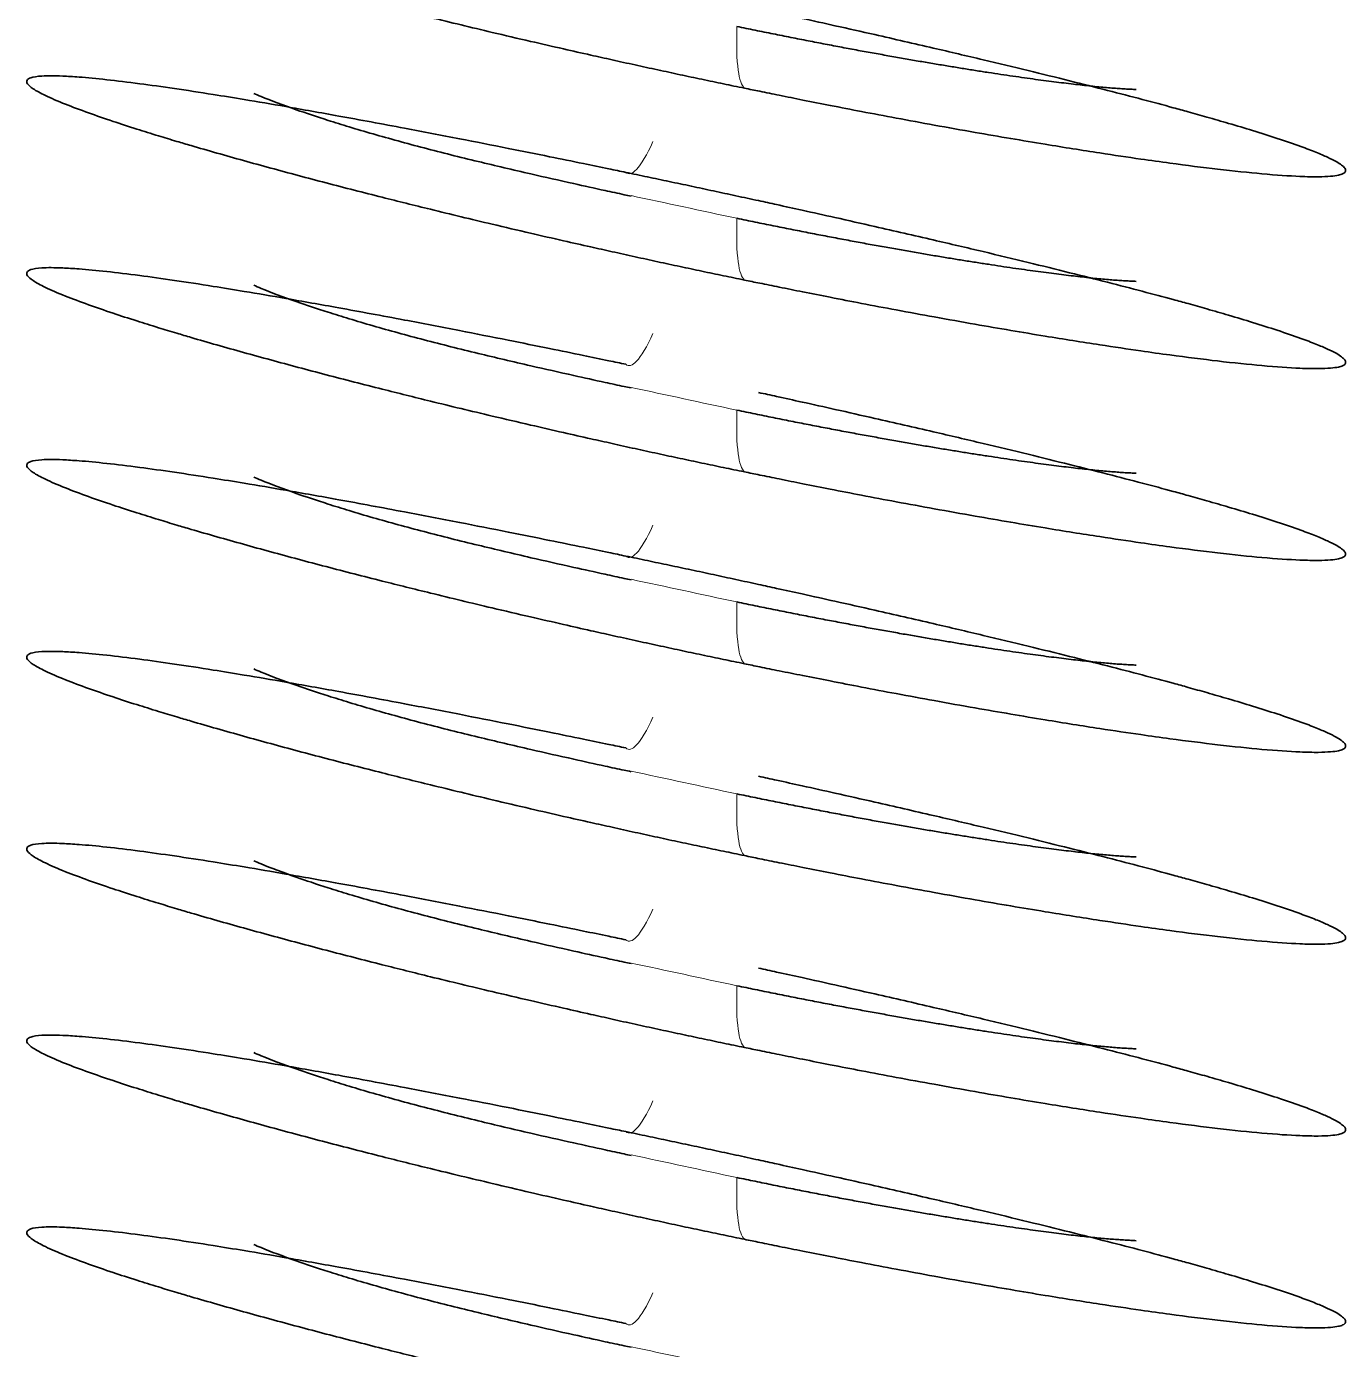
# Model space of a CAD drawing. Header units: inches. Extents: x -1096 to 3103, y -191 to 3207.
# Drawn here: x 1757.291 to 1758.865, y 3180.87 to 3182.449 of the extents above; entities that cross this region are included whole.
import ezdxf

# ---------------------------------------------------------------- set-up
doc = ezdxf.new("R2010")
doc.units = ezdxf.units.IN

msp = doc.modelspace()

# ---------------------------------------------------------------- linework, layer by layer
at = {"lineweight": 35}
for points, knots in [([(1758.0065, 3182.5039), (1757.9998, 3182.5054), (1757.9828, 3182.5089), (1757.9524, 3182.5152), (1757.9122, 3182.5234), (1757.8627, 3182.5334), (1757.8045, 3182.5448), (1757.7363, 3182.5579), (1757.6666, 3182.5708), (1757.6034, 3182.5821), (1757.5539, 3182.5905), (1757.4926, 3182.6005), (1757.4203, 3182.6111), (1757.3649, 3182.6171), (1757.3294, 3182.6193), (1757.3088, 3182.6193), (1757.2959, 3182.6173), (1757.291, 3182.614), (1757.2916, 3182.6097), (1757.2983, 3182.6038), (1757.313, 3182.5957), (1757.3353, 3182.586), (1757.3632, 3182.5755), (1757.3924, 3182.5655), (1757.4208, 3182.5562), (1757.4467, 3182.5482), (1757.4686, 3182.5415), (1757.4917, 3182.5347), (1757.518, 3182.5271), (1757.5497, 3182.5182), (1757.5821, 3182.5092), (1757.6151, 3182.5003), (1757.6484, 3182.4915), (1757.6819, 3182.4828), (1757.7231, 3182.4723), (1757.7774, 3182.4588), (1757.837, 3182.4444), (1757.8904, 3182.4319), (1757.9298, 3182.4229), (1757.9622, 3182.4155), (1757.9815, 3182.4112), (1757.99, 3182.4093)], [0, 0, 0, 0, 0.008784, 0.022012, 0.039639, 0.061609, 0.087958, 0.118751, 0.157481, 0.190776, 0.218565, 0.240781, 0.300853, 0.366289, 0.389903, 0.429716, 0.465034, 0.493523, 0.521548, 0.55222, 0.585556, 0.621544, 0.652763, 0.680085, 0.70348, 0.722896, 0.738289, 0.749628, 0.76907, 0.788051, 0.806559, 0.824584, 0.842116, 0.859149, 0.875676, 0.903109, 0.936897, 0.957449, 0.974805, 0.988984, 1, 1, 1, 1]), ([(1758.148, 3182.3755), (1758.1541, 3182.3743), (1758.1679, 3182.3714), (1758.1912, 3182.3667), (1758.2194, 3182.361), (1758.2522, 3182.3546), (1758.2895, 3182.3473), (1758.331, 3182.3395), (1758.3764, 3182.3311), (1758.4366, 3182.3204), (1758.5035, 3182.309), (1758.5688, 3182.2986), (1758.6178, 3182.2913), (1758.6657, 3182.2847), (1758.716, 3182.2783), (1758.7689, 3182.2728), (1758.8077, 3182.2701), (1758.8329, 3182.2696), (1758.8477, 3182.2702), (1758.8569, 3182.2715), (1758.862, 3182.2731), (1758.8645, 3182.2747), (1758.8653, 3182.2761), (1758.8656, 3182.2778), (1758.8648, 3182.2802), (1758.8612, 3182.2837), (1758.8545, 3182.288), (1758.8444, 3182.2931), (1758.8304, 3182.2991), (1758.811, 3182.3065), (1758.7859, 3182.3151), (1758.7564, 3182.3244), (1758.7279, 3182.333), (1758.7018, 3182.3405), (1758.6795, 3182.3468), (1758.6542, 3182.3538), (1758.6227, 3182.3622), (1758.5814, 3182.3729), (1758.5359, 3182.3844), (1758.4864, 3182.3966), (1758.4321, 3182.4096), (1758.3712, 3182.424), (1758.3118, 3182.4376), (1758.2592, 3182.4494), (1758.22, 3182.4581), (1758.1895, 3182.4648), (1758.1721, 3182.4686), (1758.1649, 3182.4702)], [0, 0, 0, 0, 0.007927, 0.018047, 0.030341, 0.044774, 0.061331, 0.080032, 0.100901, 0.123961, 0.165411, 0.200215, 0.228296, 0.249582, 0.288168, 0.330442, 0.376231, 0.405367, 0.430757, 0.452472, 0.470562, 0.485045, 0.495918, 0.503183, 0.521674, 0.541199, 0.561766, 0.583382, 0.606044, 0.629763, 0.659938, 0.686474, 0.70932, 0.72842, 0.743728, 0.755212, 0.778105, 0.801942, 0.826697, 0.85234, 0.878837, 0.907003, 0.938891, 0.960077, 0.977306, 0.990609, 1, 1, 1, 1]), ([(1758.6157, 3182.3739), (1758.6147, 3182.374), (1758.6115, 3182.3741), (1758.6059, 3182.3744), (1758.5986, 3182.3748), (1758.5908, 3182.3753), (1758.5824, 3182.376), (1758.5735, 3182.3768), (1758.564, 3182.3778), (1758.5539, 3182.3788), (1758.5434, 3182.38), (1758.5322, 3182.3813), (1758.5205, 3182.3828), (1758.5083, 3182.3843), (1758.4955, 3182.386), (1758.4823, 3182.3879), (1758.4684, 3182.3899), (1758.4541, 3182.392), (1758.4393, 3182.3942), (1758.4239, 3182.3966), (1758.4081, 3182.3991), (1758.3918, 3182.4018), (1758.3749, 3182.4046), (1758.3576, 3182.4075), (1758.3399, 3182.4106), (1758.3217, 3182.4138), (1758.303, 3182.4172), (1758.2839, 3182.4206), (1758.2644, 3182.4243), (1758.2445, 3182.4281), (1758.2241, 3182.432), (1758.2034, 3182.4361), (1758.1823, 3182.4403), (1758.1608, 3182.4446), (1758.1464, 3182.4476), (1758.1391, 3182.4491)], [0, 0, 0, 0, 0.014362, 0.042311, 0.070465, 0.098822, 0.12738, 0.156139, 0.185094, 0.214243, 0.243581, 0.273106, 0.302811, 0.332694, 0.362749, 0.392974, 0.423364, 0.453916, 0.484627, 0.515494, 0.546517, 0.577695, 0.60903, 0.640522, 0.672177, 0.704, 0.735996, 0.768172, 0.800541, 0.833114, 0.865914, 0.898984, 0.932371, 0.966064, 1, 1, 1, 1]), ([(1757.99, 3182.4093), (1757.9946, 3182.4083), (1758.0037, 3182.4063), (1758.0175, 3182.4033), (1758.0311, 3182.4003), (1758.0446, 3182.3974), (1758.0579, 3182.3945), (1758.0712, 3182.3916), (1758.0843, 3182.3888), (1758.0973, 3182.3861), (1758.1102, 3182.3834), (1758.1229, 3182.3807), (1758.1355, 3182.3781), (1758.1438, 3182.3764), (1758.148, 3182.3755)], [0, 0, 0, 0, 0.087917, 0.174953, 0.261133, 0.346481, 0.431021, 0.514775, 0.597754, 0.67993, 0.761271, 0.841747, 0.921332, 1, 1, 1, 1]), ([(1758.0065, 3182.275), (1757.9998, 3182.2764), (1757.9828, 3182.2799), (1757.9524, 3182.2862), (1757.9122, 3182.2945), (1757.8627, 3182.3044), (1757.8045, 3182.3159), (1757.7363, 3182.329), (1757.6666, 3182.3419), (1757.6034, 3182.3531), (1757.5539, 3182.3616), (1757.4926, 3182.3715), (1757.4203, 3182.3822), (1757.3649, 3182.3882), (1757.3294, 3182.3904), (1757.3088, 3182.3904), (1757.2959, 3182.3884), (1757.291, 3182.3851), (1757.2916, 3182.3808), (1757.2983, 3182.3748), (1757.313, 3182.3668), (1757.3353, 3182.3571), (1757.3632, 3182.3466), (1757.3924, 3182.3365), (1757.4208, 3182.3273), (1757.4467, 3182.3192), (1757.4686, 3182.3126), (1757.4917, 3182.3058), (1757.518, 3182.2982), (1757.5497, 3182.2892), (1757.5821, 3182.2803), (1757.6151, 3182.2714), (1757.6484, 3182.2626), (1757.6819, 3182.2539), (1757.7231, 3182.2434), (1757.7774, 3182.2299), (1757.837, 3182.2155), (1757.8904, 3182.203), (1757.9298, 3182.1939), (1757.9622, 3182.1866), (1757.9815, 3182.1823), (1757.99, 3182.1804)], [0, 0, 0, 0, 0.008784, 0.022012, 0.039639, 0.061609, 0.087958, 0.118751, 0.157481, 0.190776, 0.218565, 0.240781, 0.300853, 0.366289, 0.389903, 0.429716, 0.465034, 0.493523, 0.521548, 0.55222, 0.585556, 0.621544, 0.652763, 0.680085, 0.70348, 0.722896, 0.738289, 0.749628, 0.76907, 0.788051, 0.806559, 0.824584, 0.842116, 0.859149, 0.875676, 0.903109, 0.936897, 0.957449, 0.974805, 0.988984, 1, 1, 1, 1]), ([(1758.0127, 3182.2467), (1758.01, 3182.2473), (1757.9997, 3182.2495), (1757.9768, 3182.2544), (1757.9393, 3182.2627), (1757.8881, 3182.2743), (1757.8393, 3182.2858), (1757.7972, 3182.296), (1757.7653, 3182.3042), (1757.7342, 3182.3126), (1757.7043, 3182.321), (1757.6763, 3182.3292), (1757.6449, 3182.339), (1757.6069, 3182.3517), (1757.579, 3182.3622), (1757.5651, 3182.3681), (1757.5624, 3182.3693)], [0, 0, 0, 0, 0.013057, 0.050701, 0.112969, 0.200011, 0.312143, 0.372954, 0.435337, 0.499247, 0.564626, 0.631402, 0.695873, 0.8052, 0.958564, 1, 1, 1, 1]), ([(1758.1649, 3182.2413), (1758.1604, 3182.2422), (1758.1514, 3182.2442), (1758.1379, 3182.2471), (1758.1245, 3182.25), (1758.1112, 3182.2529), (1758.0979, 3182.2557), (1758.0846, 3182.2586), (1758.0714, 3182.2614), (1758.0583, 3182.2641), (1758.0453, 3182.2669), (1758.0323, 3182.2696), (1758.0194, 3182.2723), (1758.0108, 3182.2741), (1758.0065, 3182.275)], [0, 0, 0, 0, 0.085545, 0.170635, 0.255295, 0.339549, 0.423419, 0.50693, 0.590098, 0.672905, 0.755323, 0.837327, 0.918894, 1, 1, 1, 1]), ([(1758.148, 3182.1466), (1758.1541, 3182.1453), (1758.1679, 3182.1425), (1758.1912, 3182.1378), (1758.2194, 3182.1321), (1758.2522, 3182.1256), (1758.2895, 3182.1184), (1758.331, 3182.1105), (1758.3764, 3182.1022), (1758.4366, 3182.0914), (1758.5035, 3182.0801), (1758.5688, 3182.0697), (1758.6178, 3182.0624), (1758.6657, 3182.0557), (1758.716, 3182.0494), (1758.7689, 3182.0439), (1758.8077, 3182.0412), (1758.8329, 3182.0407), (1758.8477, 3182.0413), (1758.8569, 3182.0426), (1758.862, 3182.0442), (1758.8645, 3182.0458), (1758.8653, 3182.0472), (1758.8656, 3182.0489), (1758.8648, 3182.0513), (1758.8612, 3182.0548), (1758.8545, 3182.0591), (1758.8444, 3182.0642), (1758.8304, 3182.0701), (1758.811, 3182.0775), (1758.7859, 3182.0861), (1758.7564, 3182.0955), (1758.7279, 3182.1041), (1758.7018, 3182.1116), (1758.6795, 3182.1179), (1758.6542, 3182.1248), (1758.6227, 3182.1332), (1758.5814, 3182.144), (1758.5359, 3182.1554), (1758.4864, 3182.1677), (1758.4321, 3182.1807), (1758.3712, 3182.195), (1758.3118, 3182.2086), (1758.2592, 3182.2205), (1758.22, 3182.2292), (1758.1895, 3182.2359), (1758.1721, 3182.2397), (1758.1649, 3182.2413)], [0, 0, 0, 0, 0.007927, 0.018047, 0.030341, 0.044774, 0.061331, 0.080032, 0.100901, 0.123961, 0.165411, 0.200215, 0.228296, 0.249582, 0.288168, 0.330442, 0.376231, 0.405367, 0.430757, 0.452472, 0.470562, 0.485045, 0.495918, 0.503183, 0.521674, 0.541199, 0.561766, 0.583382, 0.606044, 0.629763, 0.659938, 0.686474, 0.70932, 0.72842, 0.743728, 0.755212, 0.778105, 0.801942, 0.826697, 0.85234, 0.878837, 0.907003, 0.938891, 0.960077, 0.977306, 0.990609, 1, 1, 1, 1]), ([(1758.6157, 3182.145), (1758.6147, 3182.145), (1758.6115, 3182.1452), (1758.6059, 3182.1454), (1758.5986, 3182.1459), (1758.5908, 3182.1464), (1758.5824, 3182.1471), (1758.5735, 3182.1479), (1758.564, 3182.1488), (1758.5539, 3182.1499), (1758.5434, 3182.1511), (1758.5322, 3182.1524), (1758.5205, 3182.1538), (1758.5083, 3182.1554), (1758.4955, 3182.1571), (1758.4823, 3182.159), (1758.4684, 3182.1609), (1758.4541, 3182.163), (1758.4393, 3182.1653), (1758.4239, 3182.1677), (1758.4081, 3182.1702), (1758.3918, 3182.1728), (1758.3749, 3182.1756), (1758.3576, 3182.1786), (1758.3399, 3182.1816), (1758.3217, 3182.1849), (1758.303, 3182.1882), (1758.2839, 3182.1917), (1758.2644, 3182.1954), (1758.2445, 3182.1991), (1758.2241, 3182.2031), (1758.2034, 3182.2071), (1758.1823, 3182.2114), (1758.1608, 3182.2157), (1758.1464, 3182.2187), (1758.1391, 3182.2202)], [0, 0, 0, 0, 0.014362, 0.042311, 0.070465, 0.098822, 0.12738, 0.156139, 0.185094, 0.214243, 0.243581, 0.273106, 0.302811, 0.332694, 0.362749, 0.392974, 0.423364, 0.453916, 0.484627, 0.515494, 0.546517, 0.577695, 0.60903, 0.640522, 0.672177, 0.704, 0.735996, 0.768172, 0.800541, 0.833114, 0.865914, 0.898984, 0.932371, 0.966064, 1, 1, 1, 1]), ([(1757.99, 3182.1804), (1757.9946, 3182.1794), (1758.0037, 3182.1773), (1758.0175, 3182.1743), (1758.0311, 3182.1714), (1758.0446, 3182.1684), (1758.0579, 3182.1655), (1758.0712, 3182.1627), (1758.0843, 3182.1599), (1758.0973, 3182.1571), (1758.1102, 3182.1544), (1758.1229, 3182.1518), (1758.1355, 3182.1492), (1758.1438, 3182.1474), (1758.148, 3182.1466)], [0, 0, 0, 0, 0.087917, 0.174953, 0.261133, 0.346481, 0.43102, 0.514775, 0.597754, 0.67993, 0.761271, 0.841747, 0.921332, 1, 1, 1, 1]), ([(1758.0065, 3182.0461), (1757.9998, 3182.0475), (1757.9828, 3182.051), (1757.9524, 3182.0573), (1757.9122, 3182.0655), (1757.8627, 3182.0755), (1757.8045, 3182.087), (1757.7363, 3182.1001), (1757.6666, 3182.113), (1757.6034, 3182.1242), (1757.5539, 3182.1326), (1757.4926, 3182.1426), (1757.4203, 3182.1532), (1757.3649, 3182.1593), (1757.3294, 3182.1614), (1757.3088, 3182.1615), (1757.2959, 3182.1595), (1757.291, 3182.1562), (1757.2916, 3182.1518), (1757.2983, 3182.1459), (1757.313, 3182.1378), (1757.3353, 3182.1281), (1757.3632, 3182.1177), (1757.3924, 3182.1076), (1757.4208, 3182.0984), (1757.4467, 3182.0903), (1757.4686, 3182.0837), (1757.4917, 3182.0768), (1757.518, 3182.0692), (1757.5497, 3182.0603), (1757.5821, 3182.0514), (1757.6151, 3182.0425), (1757.6484, 3182.0336), (1757.6819, 3182.025), (1757.7231, 3182.0145), (1757.7774, 3182.0009), (1757.837, 3181.9866), (1757.8904, 3181.9741), (1757.9298, 3181.965), (1757.9622, 3181.9577), (1757.9815, 3181.9534), (1757.99, 3181.9515)], [0, 0, 0, 0, 0.008784, 0.022012, 0.039639, 0.061609, 0.087958, 0.118751, 0.157481, 0.190776, 0.218565, 0.240781, 0.300853, 0.366289, 0.389903, 0.429716, 0.465034, 0.493523, 0.521548, 0.55222, 0.585556, 0.621544, 0.652763, 0.680085, 0.70348, 0.722896, 0.738289, 0.749628, 0.76907, 0.788051, 0.806559, 0.824584, 0.842116, 0.859149, 0.875676, 0.903109, 0.936897, 0.957449, 0.974805, 0.988984, 1, 1, 1, 1]), ([(1758.0127, 3182.0178), (1758.01, 3182.0183), (1757.9997, 3182.0205), (1757.9768, 3182.0255), (1757.9393, 3182.0337), (1757.8881, 3182.0454), (1757.8393, 3182.0568), (1757.7972, 3182.0671), (1757.7653, 3182.0753), (1757.7342, 3182.0836), (1757.7043, 3182.092), (1757.6763, 3182.1003), (1757.6449, 3182.1101), (1757.6069, 3182.1228), (1757.579, 3182.1333), (1757.5651, 3182.1392), (1757.5624, 3182.1404)], [0, 0, 0, 0, 0.013057, 0.050701, 0.112969, 0.200011, 0.312143, 0.372954, 0.435337, 0.499247, 0.564626, 0.631402, 0.695873, 0.8052, 0.958564, 1, 1, 1, 1]), ([(1758.148, 3181.9177), (1758.1541, 3181.9164), (1758.1679, 3181.9136), (1758.1912, 3181.9088), (1758.2194, 3181.9032), (1758.2522, 3181.8967), (1758.2895, 3181.8895), (1758.331, 3181.8816), (1758.3764, 3181.8733), (1758.4366, 3181.8625), (1758.5035, 3181.8511), (1758.5688, 3181.8408), (1758.6178, 3181.8335), (1758.6657, 3181.8268), (1758.716, 3181.8204), (1758.7689, 3181.8149), (1758.8077, 3181.8123), (1758.8329, 3181.8118), (1758.8477, 3181.8124), (1758.8569, 3181.8136), (1758.862, 3181.8152), (1758.8645, 3181.8168), (1758.8653, 3181.8183), (1758.8656, 3181.82), (1758.8648, 3181.8223), (1758.8612, 3181.8259), (1758.8545, 3181.8301), (1758.8444, 3181.8352), (1758.8304, 3181.8412), (1758.811, 3181.8486), (1758.7859, 3181.8572), (1758.7564, 3181.8665), (1758.7279, 3181.8751), (1758.7018, 3181.8827), (1758.6795, 3181.8889), (1758.6542, 3181.8959), (1758.6227, 3181.9043), (1758.5814, 3181.915), (1758.5359, 3181.9265), (1758.4864, 3181.9387), (1758.4321, 3181.9518), (1758.3712, 3181.9661), (1758.3118, 3181.9797), (1758.2592, 3181.9915), (1758.22, 3182.0003), (1758.1895, 3182.007), (1758.1721, 3182.0108), (1758.1649, 3182.0123)], [0, 0, 0, 0, 0.007927, 0.018047, 0.030341, 0.044774, 0.061331, 0.080032, 0.100901, 0.123961, 0.165411, 0.200215, 0.228296, 0.249582, 0.288168, 0.330442, 0.376231, 0.405367, 0.430757, 0.452472, 0.470562, 0.485045, 0.495918, 0.503183, 0.521674, 0.541199, 0.561766, 0.583382, 0.606044, 0.629763, 0.659938, 0.686474, 0.70932, 0.72842, 0.743728, 0.755212, 0.778105, 0.801942, 0.826697, 0.85234, 0.878837, 0.907003, 0.938891, 0.960077, 0.977306, 0.990609, 1, 1, 1, 1]), ([(1758.6157, 3181.9161), (1758.6147, 3181.9161), (1758.6115, 3181.9162), (1758.6059, 3181.9165), (1758.5986, 3181.9169), (1758.5908, 3181.9175), (1758.5824, 3181.9182), (1758.5735, 3181.919), (1758.564, 3181.9199), (1758.5539, 3181.921), (1758.5434, 3181.9221), (1758.5322, 3181.9235), (1758.5205, 3181.9249), (1758.5083, 3181.9265), (1758.4955, 3181.9282), (1758.4823, 3181.93), (1758.4684, 3181.932), (1758.4541, 3181.9341), (1758.4393, 3181.9364), (1758.4239, 3181.9387), (1758.4081, 3181.9413), (1758.3918, 3181.9439), (1758.3749, 3181.9467), (1758.3576, 3181.9496), (1758.3399, 3181.9527), (1758.3217, 3181.9559), (1758.303, 3181.9593), (1758.2839, 3181.9628), (1758.2644, 3181.9664), (1758.2445, 3181.9702), (1758.2241, 3181.9741), (1758.2034, 3181.9782), (1758.1823, 3181.9824), (1758.1608, 3181.9868), (1758.1464, 3181.9898), (1758.1391, 3181.9913)], [0, 0, 0, 0, 0.014362, 0.042311, 0.070465, 0.098822, 0.12738, 0.156139, 0.185094, 0.214243, 0.243581, 0.273105, 0.302811, 0.332694, 0.362749, 0.392974, 0.423364, 0.453916, 0.484627, 0.515494, 0.546517, 0.577695, 0.60903, 0.640522, 0.672177, 0.704, 0.735996, 0.768172, 0.800541, 0.833114, 0.865914, 0.898984, 0.932371, 0.966064, 1, 1, 1, 1]), ([(1757.99, 3181.9515), (1757.9946, 3181.9504), (1758.0037, 3181.9484), (1758.0175, 3181.9454), (1758.0311, 3181.9424), (1758.0446, 3181.9395), (1758.0579, 3181.9366), (1758.0712, 3181.9338), (1758.0843, 3181.931), (1758.0973, 3181.9282), (1758.1102, 3181.9255), (1758.1229, 3181.9228), (1758.1355, 3181.9202), (1758.1438, 3181.9185), (1758.148, 3181.9177)], [0, 0, 0, 0, 0.087917, 0.174953, 0.261133, 0.346481, 0.43102, 0.514775, 0.597754, 0.67993, 0.761271, 0.841747, 0.921332, 1, 1, 1, 1]), ([(1758.0065, 3181.8171), (1757.9998, 3181.8186), (1757.9828, 3181.8221), (1757.9524, 3181.8284), (1757.9122, 3181.8366), (1757.8627, 3181.8466), (1757.8045, 3181.858), (1757.7363, 3181.8711), (1757.6666, 3181.884), (1757.6034, 3181.8953), (1757.5539, 3181.9037), (1757.4926, 3181.9137), (1757.4203, 3181.9243), (1757.3649, 3181.9303), (1757.3294, 3181.9325), (1757.3088, 3181.9326), (1757.2959, 3181.9305), (1757.291, 3181.9272), (1757.2916, 3181.9229), (1757.2983, 3181.917), (1757.313, 3181.9089), (1757.3353, 3181.8992), (1757.3632, 3181.8887), (1757.3924, 3181.8787), (1757.4208, 3181.8694), (1757.4467, 3181.8614), (1757.4686, 3181.8547), (1757.4917, 3181.8479), (1757.518, 3181.8403), (1757.5497, 3181.8314), (1757.5821, 3181.8224), (1757.6151, 3181.8135), (1757.6484, 3181.8047), (1757.6819, 3181.796), (1757.7231, 3181.7855), (1757.7774, 3181.772), (1757.837, 3181.7576), (1757.8904, 3181.7451), (1757.9298, 3181.7361), (1757.9622, 3181.7287), (1757.9815, 3181.7244), (1757.99, 3181.7225)], [0, 0, 0, 0, 0.008784, 0.022012, 0.039639, 0.061609, 0.087958, 0.118751, 0.157481, 0.190776, 0.218565, 0.240781, 0.300853, 0.366289, 0.389903, 0.429716, 0.465034, 0.493523, 0.521548, 0.55222, 0.585556, 0.621544, 0.652763, 0.680085, 0.70348, 0.722896, 0.738289, 0.749628, 0.76907, 0.788051, 0.806559, 0.824584, 0.842116, 0.859149, 0.875676, 0.903109, 0.936897, 0.957449, 0.974805, 0.988984, 1, 1, 1, 1]), ([(1758.0127, 3181.7888), (1758.01, 3181.7894), (1757.9997, 3181.7916), (1757.9768, 3181.7966), (1757.9393, 3181.8048), (1757.8881, 3181.8164), (1757.8393, 3181.8279), (1757.7972, 3181.8382), (1757.7653, 3181.8464), (1757.7342, 3181.8547), (1757.7043, 3181.8631), (1757.6763, 3181.8713), (1757.6449, 3181.8812), (1757.6069, 3181.8938), (1757.579, 3181.9044), (1757.5651, 3181.9103), (1757.5624, 3181.9115)], [0, 0, 0, 0, 0.013057, 0.050701, 0.112969, 0.200011, 0.312143, 0.372954, 0.435337, 0.499247, 0.564626, 0.631402, 0.695873, 0.8052, 0.958564, 1, 1, 1, 1]), ([(1758.1649, 3181.7834), (1758.1604, 3181.7844), (1758.1514, 3181.7863), (1758.1379, 3181.7892), (1758.1245, 3181.7921), (1758.1112, 3181.795), (1758.0979, 3181.7979), (1758.0846, 3181.8007), (1758.0714, 3181.8035), (1758.0583, 3181.8063), (1758.0453, 3181.809), (1758.0323, 3181.8118), (1758.0194, 3181.8145), (1758.0108, 3181.8163), (1758.0065, 3181.8171)], [0, 0, 0, 0, 0.085545, 0.170635, 0.255295, 0.339549, 0.423419, 0.50693, 0.590098, 0.672904, 0.755322, 0.837327, 0.918893, 1, 1, 1, 1]), ([(1758.148, 3181.6887), (1758.1541, 3181.6875), (1758.1679, 3181.6846), (1758.1912, 3181.6799), (1758.2194, 3181.6743), (1758.2522, 3181.6678), (1758.2895, 3181.6605), (1758.331, 3181.6527), (1758.3764, 3181.6443), (1758.4366, 3181.6336), (1758.5035, 3181.6222), (1758.5688, 3181.6118), (1758.6178, 3181.6045), (1758.6657, 3181.5979), (1758.716, 3181.5915), (1758.7689, 3181.586), (1758.8077, 3181.5833), (1758.8329, 3181.5828), (1758.8477, 3181.5835), (1758.8569, 3181.5847), (1758.862, 3181.5863), (1758.8645, 3181.5879), (1758.8653, 3181.5893), (1758.8656, 3181.591), (1758.8648, 3181.5934), (1758.8612, 3181.5969), (1758.8545, 3181.6012), (1758.8444, 3181.6063), (1758.8304, 3181.6123), (1758.811, 3181.6197), (1758.7859, 3181.6283), (1758.7564, 3181.6376), (1758.7279, 3181.6462), (1758.7018, 3181.6537), (1758.6795, 3181.66), (1758.6542, 3181.667), (1758.6227, 3181.6754), (1758.5814, 3181.6861), (1758.5359, 3181.6976), (1758.4864, 3181.7098), (1758.4321, 3181.7228), (1758.3712, 3181.7372), (1758.3118, 3181.7508), (1758.2592, 3181.7626), (1758.22, 3181.7713), (1758.1895, 3181.778), (1758.1721, 3181.7818), (1758.1649, 3181.7834)], [0, 0, 0, 0, 0.007927, 0.018047, 0.030341, 0.044774, 0.061331, 0.080032, 0.100901, 0.123961, 0.165411, 0.200215, 0.228296, 0.249582, 0.288168, 0.330442, 0.376231, 0.405367, 0.430757, 0.452472, 0.470562, 0.485045, 0.495918, 0.503183, 0.521674, 0.541199, 0.561766, 0.583382, 0.606044, 0.629763, 0.659938, 0.686474, 0.70932, 0.72842, 0.743728, 0.755212, 0.778105, 0.801942, 0.826697, 0.85234, 0.878837, 0.907003, 0.938891, 0.960077, 0.977306, 0.990609, 1, 1, 1, 1]), ([(1758.6157, 3181.6871), (1758.6147, 3181.6872), (1758.6115, 3181.6873), (1758.6059, 3181.6876), (1758.5986, 3181.688), (1758.5908, 3181.6885), (1758.5824, 3181.6892), (1758.5735, 3181.69), (1758.564, 3181.691), (1758.5539, 3181.692), (1758.5434, 3181.6932), (1758.5322, 3181.6945), (1758.5205, 3181.696), (1758.5083, 3181.6975), (1758.4955, 3181.6993), (1758.4823, 3181.7011), (1758.4684, 3181.7031), (1758.4541, 3181.7052), (1758.4393, 3181.7074), (1758.4239, 3181.7098), (1758.4081, 3181.7123), (1758.3918, 3181.715), (1758.3749, 3181.7178), (1758.3576, 3181.7207), (1758.3399, 3181.7238), (1758.3217, 3181.727), (1758.303, 3181.7304), (1758.2839, 3181.7339), (1758.2644, 3181.7375), (1758.2445, 3181.7413), (1758.2241, 3181.7452), (1758.2034, 3181.7493), (1758.1823, 3181.7535), (1758.1608, 3181.7579), (1758.1464, 3181.7608), (1758.1391, 3181.7624)], [0, 0, 0, 0, 0.014362, 0.042311, 0.070465, 0.098822, 0.12738, 0.156139, 0.185094, 0.214243, 0.243581, 0.273105, 0.302811, 0.332694, 0.362749, 0.392974, 0.423364, 0.453916, 0.484627, 0.515494, 0.546517, 0.577695, 0.60903, 0.640522, 0.672177, 0.704, 0.735996, 0.768172, 0.800541, 0.833114, 0.865914, 0.898984, 0.932371, 0.966064, 1, 1, 1, 1]), ([(1757.99, 3181.7225), (1757.9946, 3181.7215), (1758.0037, 3181.7195), (1758.0175, 3181.7165), (1758.0311, 3181.7135), (1758.0446, 3181.7106), (1758.0579, 3181.7077), (1758.0712, 3181.7048), (1758.0843, 3181.702), (1758.0973, 3181.6993), (1758.1102, 3181.6966), (1758.1229, 3181.6939), (1758.1355, 3181.6913), (1758.1438, 3181.6896), (1758.148, 3181.6887)], [0, 0, 0, 0, 0.087917, 0.174953, 0.261133, 0.346481, 0.43102, 0.514775, 0.597754, 0.67993, 0.761271, 0.841747, 0.921332, 1, 1, 1, 1]), ([(1758.0065, 3181.5882), (1757.9998, 3181.5896), (1757.9828, 3181.5932), (1757.9524, 3181.5994), (1757.9122, 3181.6077), (1757.8627, 3181.6176), (1757.8045, 3181.6291), (1757.7363, 3181.6422), (1757.6666, 3181.6551), (1757.6034, 3181.6664), (1757.5539, 3181.6748), (1757.4926, 3181.6848), (1757.4203, 3181.6954), (1757.3649, 3181.7014), (1757.3294, 3181.7036), (1757.3088, 3181.7036), (1757.2959, 3181.7016), (1757.291, 3181.6983), (1757.2916, 3181.694), (1757.2983, 3181.688), (1757.313, 3181.68), (1757.3353, 3181.6703), (1757.3632, 3181.6598), (1757.3924, 3181.6497), (1757.4208, 3181.6405), (1757.4467, 3181.6325), (1757.4686, 3181.6258), (1757.4917, 3181.619), (1757.518, 3181.6114), (1757.5497, 3181.6024), (1757.5821, 3181.5935), (1757.6151, 3181.5846), (1757.6484, 3181.5758), (1757.6819, 3181.5671), (1757.7231, 3181.5566), (1757.7774, 3181.5431), (1757.837, 3181.5287), (1757.8904, 3181.5162), (1757.9298, 3181.5071), (1757.9622, 3181.4998), (1757.9815, 3181.4955), (1757.99, 3181.4936)], [0, 0, 0, 0, 0.008784, 0.022012, 0.039639, 0.061609, 0.087958, 0.118751, 0.157481, 0.190776, 0.218565, 0.240781, 0.300853, 0.366289, 0.389903, 0.429716, 0.465034, 0.493523, 0.521548, 0.55222, 0.585556, 0.621544, 0.652763, 0.680085, 0.70348, 0.722896, 0.738289, 0.749628, 0.76907, 0.788051, 0.806559, 0.824584, 0.842116, 0.859149, 0.875676, 0.903109, 0.936897, 0.957449, 0.974805, 0.988984, 1, 1, 1, 1]), ([(1758.0127, 3181.5599), (1758.01, 3181.5605), (1757.9997, 3181.5627), (1757.9768, 3181.5676), (1757.9393, 3181.5759), (1757.8881, 3181.5875), (1757.8393, 3181.599), (1757.7972, 3181.6092), (1757.7653, 3181.6174), (1757.7342, 3181.6258), (1757.7043, 3181.6342), (1757.6763, 3181.6424), (1757.6449, 3181.6523), (1757.6069, 3181.6649), (1757.579, 3181.6754), (1757.5651, 3181.6813), (1757.5624, 3181.6825)], [0, 0, 0, 0, 0.013057, 0.050701, 0.112969, 0.200011, 0.312143, 0.372954, 0.435337, 0.499247, 0.564626, 0.631402, 0.695873, 0.8052, 0.958564, 1, 1, 1, 1]), ([(1758.148, 3181.4598), (1758.1541, 3181.4585), (1758.1679, 3181.4557), (1758.1912, 3181.451), (1758.2194, 3181.4453), (1758.2522, 3181.4388), (1758.2895, 3181.4316), (1758.331, 3181.4238), (1758.3764, 3181.4154), (1758.4366, 3181.4046), (1758.5035, 3181.3933), (1758.5688, 3181.3829), (1758.6178, 3181.3756), (1758.6657, 3181.3689), (1758.716, 3181.3626), (1758.7689, 3181.3571), (1758.8077, 3181.3544), (1758.8329, 3181.3539), (1758.8477, 3181.3545), (1758.8569, 3181.3558), (1758.862, 3181.3574), (1758.8645, 3181.359), (1758.8653, 3181.3604), (1758.8656, 3181.3621), (1758.8648, 3181.3645), (1758.8612, 3181.368), (1758.8545, 3181.3723), (1758.8444, 3181.3774), (1758.8304, 3181.3833), (1758.811, 3181.3907), (1758.7859, 3181.3993), (1758.7564, 3181.4087), (1758.7279, 3181.4173), (1758.7018, 3181.4248), (1758.6795, 3181.4311), (1758.6542, 3181.438), (1758.6227, 3181.4465), (1758.5814, 3181.4572), (1758.5359, 3181.4687), (1758.4864, 3181.4809), (1758.4321, 3181.4939), (1758.3712, 3181.5082), (1758.3118, 3181.5218), (1758.2592, 3181.5337), (1758.22, 3181.5424), (1758.1895, 3181.5491), (1758.1721, 3181.5529), (1758.1649, 3181.5545)], [0, 0, 0, 0, 0.007927, 0.018047, 0.030341, 0.044774, 0.061331, 0.080032, 0.100901, 0.123961, 0.165411, 0.200215, 0.228296, 0.249582, 0.288168, 0.330442, 0.376231, 0.405367, 0.430757, 0.452472, 0.470562, 0.485045, 0.495918, 0.503183, 0.521674, 0.541199, 0.561766, 0.583382, 0.606044, 0.629763, 0.659938, 0.686474, 0.70932, 0.72842, 0.743728, 0.755212, 0.778105, 0.801942, 0.826697, 0.85234, 0.878837, 0.907003, 0.938891, 0.960077, 0.977306, 0.990609, 1, 1, 1, 1]), ([(1758.6157, 3181.4582), (1758.6147, 3181.4582), (1758.6115, 3181.4584), (1758.6059, 3181.4586), (1758.5986, 3181.4591), (1758.5908, 3181.4596), (1758.5824, 3181.4603), (1758.5735, 3181.4611), (1758.564, 3181.462), (1758.5539, 3181.4631), (1758.5434, 3181.4643), (1758.5322, 3181.4656), (1758.5205, 3181.467), (1758.5083, 3181.4686), (1758.4955, 3181.4703), (1758.4823, 3181.4722), (1758.4684, 3181.4741), (1758.4541, 3181.4762), (1758.4393, 3181.4785), (1758.4239, 3181.4809), (1758.4081, 3181.4834), (1758.3918, 3181.486), (1758.3749, 3181.4888), (1758.3576, 3181.4918), (1758.3399, 3181.4948), (1758.3217, 3181.4981), (1758.303, 3181.5014), (1758.2839, 3181.5049), (1758.2644, 3181.5086), (1758.2445, 3181.5123), (1758.2241, 3181.5163), (1758.2034, 3181.5203), (1758.1823, 3181.5246), (1758.1608, 3181.5289), (1758.1464, 3181.5319), (1758.1391, 3181.5334)], [0, 0, 0, 0, 0.014362, 0.042311, 0.070465, 0.098822, 0.12738, 0.156139, 0.185094, 0.214243, 0.243581, 0.273106, 0.302811, 0.332694, 0.362749, 0.392974, 0.423364, 0.453916, 0.484627, 0.515494, 0.546517, 0.577695, 0.60903, 0.640522, 0.672177, 0.704, 0.735996, 0.768172, 0.800541, 0.833114, 0.865914, 0.898984, 0.932371, 0.966064, 1, 1, 1, 1]), ([(1757.99, 3181.4936), (1757.9946, 3181.4926), (1758.0037, 3181.4906), (1758.0175, 3181.4875), (1758.0311, 3181.4846), (1758.0446, 3181.4816), (1758.0579, 3181.4787), (1758.0712, 3181.4759), (1758.0843, 3181.4731), (1758.0973, 3181.4704), (1758.1102, 3181.4676), (1758.1229, 3181.465), (1758.1355, 3181.4624), (1758.1438, 3181.4606), (1758.148, 3181.4598)], [0, 0, 0, 0, 0.087917, 0.174953, 0.261133, 0.346481, 0.43102, 0.514775, 0.597754, 0.67993, 0.761271, 0.841747, 0.921332, 1, 1, 1, 1]), ([(1758.0065, 3181.3593), (1757.9998, 3181.3607), (1757.9828, 3181.3642), (1757.9524, 3181.3705), (1757.9122, 3181.3787), (1757.8627, 3181.3887), (1757.8045, 3181.4002), (1757.7363, 3181.4133), (1757.6666, 3181.4262), (1757.6034, 3181.4374), (1757.5539, 3181.4458), (1757.4926, 3181.4558), (1757.4203, 3181.4664), (1757.3649, 3181.4725), (1757.3294, 3181.4746), (1757.3088, 3181.4747), (1757.2959, 3181.4727), (1757.291, 3181.4694), (1757.2916, 3181.465), (1757.2983, 3181.4591), (1757.313, 3181.451), (1757.3353, 3181.4413), (1757.3632, 3181.4309), (1757.3924, 3181.4208), (1757.4208, 3181.4116), (1757.4467, 3181.4035), (1757.4686, 3181.3969), (1757.4917, 3181.39), (1757.518, 3181.3825), (1757.5497, 3181.3735), (1757.5821, 3181.3646), (1757.6151, 3181.3557), (1757.6484, 3181.3469), (1757.6819, 3181.3382), (1757.7231, 3181.3277), (1757.7774, 3181.3141), (1757.837, 3181.2998), (1757.8904, 3181.2873), (1757.9298, 3181.2782), (1757.9622, 3181.2709), (1757.9815, 3181.2666), (1757.99, 3181.2647)], [0, 0, 0, 0, 0.008784, 0.022012, 0.039639, 0.061609, 0.087958, 0.118751, 0.157481, 0.190776, 0.218565, 0.240781, 0.300853, 0.366289, 0.389903, 0.429716, 0.465034, 0.493523, 0.521548, 0.55222, 0.585556, 0.621544, 0.652763, 0.680085, 0.70348, 0.722896, 0.738289, 0.749628, 0.76907, 0.788051, 0.806559, 0.824584, 0.842116, 0.859149, 0.875676, 0.903109, 0.936897, 0.957449, 0.974805, 0.988984, 1, 1, 1, 1]), ([(1758.0127, 3181.331), (1758.01, 3181.3315), (1757.9997, 3181.3337), (1757.9768, 3181.3387), (1757.9393, 3181.3469), (1757.8881, 3181.3586), (1757.8393, 3181.37), (1757.7972, 3181.3803), (1757.7653, 3181.3885), (1757.7342, 3181.3968), (1757.7043, 3181.4052), (1757.6763, 3181.4135), (1757.6449, 3181.4233), (1757.6069, 3181.436), (1757.579, 3181.4465), (1757.5651, 3181.4524), (1757.5624, 3181.4536)], [0, 0, 0, 0, 0.013057, 0.050701, 0.112969, 0.200011, 0.312143, 0.372954, 0.435337, 0.499247, 0.564626, 0.631402, 0.695873, 0.8052, 0.958564, 1, 1, 1, 1]), ([(1758.148, 3181.2309), (1758.1541, 3181.2296), (1758.1679, 3181.2268), (1758.1912, 3181.222), (1758.2194, 3181.2164), (1758.2522, 3181.2099), (1758.2895, 3181.2027), (1758.331, 3181.1948), (1758.3764, 3181.1865), (1758.4366, 3181.1757), (1758.5035, 3181.1643), (1758.5688, 3181.154), (1758.6178, 3181.1467), (1758.6657, 3181.14), (1758.716, 3181.1336), (1758.7689, 3181.1281), (1758.8077, 3181.1255), (1758.8329, 3181.125), (1758.8477, 3181.1256), (1758.8569, 3181.1269), (1758.862, 3181.1284), (1758.8645, 3181.13), (1758.8653, 3181.1315), (1758.8656, 3181.1332), (1758.8648, 3181.1355), (1758.8612, 3181.1391), (1758.8545, 3181.1434), (1758.8444, 3181.1484), (1758.8304, 3181.1544), (1758.811, 3181.1618), (1758.7859, 3181.1704), (1758.7564, 3181.1798), (1758.7279, 3181.1883), (1758.7018, 3181.1959), (1758.6795, 3181.2021), (1758.6542, 3181.2091), (1758.6227, 3181.2175), (1758.5814, 3181.2282), (1758.5359, 3181.2397), (1758.4864, 3181.2519), (1758.4321, 3181.265), (1758.3712, 3181.2793), (1758.3118, 3181.2929), (1758.2592, 3181.3047), (1758.22, 3181.3135), (1758.1895, 3181.3202), (1758.1721, 3181.324), (1758.1649, 3181.3255)], [0, 0, 0, 0, 0.007927, 0.018047, 0.030341, 0.044774, 0.061331, 0.080032, 0.100901, 0.123961, 0.165411, 0.200215, 0.228296, 0.249582, 0.288168, 0.330442, 0.376231, 0.405367, 0.430757, 0.452472, 0.470562, 0.485045, 0.495918, 0.503183, 0.521674, 0.541199, 0.561766, 0.583382, 0.606044, 0.629763, 0.659938, 0.686474, 0.70932, 0.72842, 0.743728, 0.755212, 0.778105, 0.801942, 0.826697, 0.85234, 0.878837, 0.907003, 0.938891, 0.960077, 0.977306, 0.990609, 1, 1, 1, 1]), ([(1758.6157, 3181.2293), (1758.6147, 3181.2293), (1758.6115, 3181.2294), (1758.6059, 3181.2297), (1758.5986, 3181.2301), (1758.5908, 3181.2307), (1758.5824, 3181.2314), (1758.5735, 3181.2322), (1758.564, 3181.2331), (1758.5539, 3181.2342), (1758.5434, 3181.2353), (1758.5322, 3181.2367), (1758.5205, 3181.2381), (1758.5083, 3181.2397), (1758.4955, 3181.2414), (1758.4823, 3181.2432), (1758.4684, 3181.2452), (1758.4541, 3181.2473), (1758.4393, 3181.2496), (1758.4239, 3181.2519), (1758.4081, 3181.2545), (1758.3918, 3181.2571), (1758.3749, 3181.2599), (1758.3576, 3181.2628), (1758.3399, 3181.2659), (1758.3217, 3181.2691), (1758.303, 3181.2725), (1758.2839, 3181.276), (1758.2644, 3181.2796), (1758.2445, 3181.2834), (1758.2241, 3181.2873), (1758.2034, 3181.2914), (1758.1823, 3181.2956), (1758.1608, 3181.3), (1758.1464, 3181.303), (1758.1391, 3181.3045)], [0, 0, 0, 0, 0.014362, 0.042311, 0.070465, 0.098822, 0.12738, 0.156139, 0.185094, 0.214243, 0.243581, 0.273106, 0.302811, 0.332694, 0.362749, 0.392974, 0.423364, 0.453916, 0.484627, 0.515494, 0.546517, 0.577695, 0.60903, 0.640522, 0.672177, 0.704, 0.735996, 0.768172, 0.800541, 0.833114, 0.865914, 0.898984, 0.932371, 0.966064, 1, 1, 1, 1]), ([(1757.99, 3181.2647), (1757.9946, 3181.2637), (1758.0037, 3181.2616), (1758.0175, 3181.2586), (1758.0311, 3181.2556), (1758.0446, 3181.2527), (1758.0579, 3181.2498), (1758.0712, 3181.247), (1758.0843, 3181.2442), (1758.0973, 3181.2414), (1758.1102, 3181.2387), (1758.1229, 3181.236), (1758.1355, 3181.2334), (1758.1438, 3181.2317), (1758.148, 3181.2309)], [0, 0, 0, 0, 0.087917, 0.174953, 0.261133, 0.346481, 0.43102, 0.514775, 0.597754, 0.67993, 0.761271, 0.841747, 0.921332, 1, 1, 1, 1]), ([(1758.0065, 3181.1304), (1757.9998, 3181.1318), (1757.9828, 3181.1353), (1757.9524, 3181.1416), (1757.9122, 3181.1498), (1757.8627, 3181.1598), (1757.8045, 3181.1712), (1757.7363, 3181.1843), (1757.6666, 3181.1972), (1757.6034, 3181.2085), (1757.5539, 3181.2169), (1757.4926, 3181.2269), (1757.4203, 3181.2375), (1757.3649, 3181.2435), (1757.3294, 3181.2457), (1757.3088, 3181.2458), (1757.2959, 3181.2438), (1757.291, 3181.2404), (1757.2916, 3181.2361), (1757.2983, 3181.2302), (1757.313, 3181.2221), (1757.3353, 3181.2124), (1757.3632, 3181.2019), (1757.3924, 3181.1919), (1757.4208, 3181.1827), (1757.4467, 3181.1746), (1757.4686, 3181.1679), (1757.4917, 3181.1611), (1757.518, 3181.1535), (1757.5497, 3181.1446), (1757.5821, 3181.1356), (1757.6151, 3181.1267), (1757.6484, 3181.1179), (1757.6819, 3181.1092), (1757.7231, 3181.0987), (1757.7774, 3181.0852), (1757.837, 3181.0709), (1757.8904, 3181.0583), (1757.9298, 3181.0493), (1757.9622, 3181.0419), (1757.9815, 3181.0376), (1757.99, 3181.0357)], [0, 0, 0, 0, 0.008784, 0.022012, 0.039639, 0.061609, 0.087958, 0.118751, 0.157481, 0.190776, 0.218565, 0.240781, 0.300853, 0.366289, 0.389903, 0.429716, 0.465034, 0.493523, 0.521548, 0.55222, 0.585556, 0.621544, 0.652763, 0.680085, 0.70348, 0.722896, 0.738289, 0.749628, 0.76907, 0.788051, 0.806559, 0.824584, 0.842116, 0.859149, 0.875676, 0.903109, 0.936897, 0.957449, 0.974805, 0.988984, 1, 1, 1, 1]), ([(1758.0127, 3181.102), (1758.01, 3181.1026), (1757.9997, 3181.1048), (1757.9768, 3181.1098), (1757.9393, 3181.118), (1757.8881, 3181.1296), (1757.8393, 3181.1411), (1757.7972, 3181.1514), (1757.7653, 3181.1596), (1757.7342, 3181.1679), (1757.7043, 3181.1763), (1757.6763, 3181.1845), (1757.6449, 3181.1944), (1757.6069, 3181.2071), (1757.579, 3181.2176), (1757.5651, 3181.2235), (1757.5624, 3181.2247)], [0, 0, 0, 0, 0.013057, 0.050701, 0.112969, 0.200011, 0.312143, 0.372954, 0.435337, 0.499247, 0.564626, 0.631402, 0.695873, 0.8052, 0.958564, 1, 1, 1, 1]), ([(1758.1649, 3181.0966), (1758.1604, 3181.0976), (1758.1514, 3181.0995), (1758.1379, 3181.1025), (1758.1245, 3181.1053), (1758.1112, 3181.1082), (1758.0979, 3181.1111), (1758.0846, 3181.1139), (1758.0714, 3181.1167), (1758.0583, 3181.1195), (1758.0453, 3181.1222), (1758.0323, 3181.125), (1758.0194, 3181.1277), (1758.0108, 3181.1295), (1758.0065, 3181.1304)], [0, 0, 0, 0, 0.085545, 0.170635, 0.255295, 0.339549, 0.423419, 0.50693, 0.590098, 0.672905, 0.755323, 0.837327, 0.918894, 1, 1, 1, 1]), ([(1758.148, 3181.0019), (1758.1541, 3181.0007), (1758.1679, 3180.9978), (1758.1912, 3180.9931), (1758.2194, 3180.9875), (1758.2522, 3180.981), (1758.2895, 3180.9737), (1758.331, 3180.9659), (1758.3764, 3180.9575), (1758.4366, 3180.9468), (1758.5035, 3180.9354), (1758.5688, 3180.925), (1758.6178, 3180.9178), (1758.6657, 3180.9111), (1758.716, 3180.9047), (1758.7689, 3180.8992), (1758.8077, 3180.8965), (1758.8329, 3180.896), (1758.8477, 3180.8967), (1758.8569, 3180.8979), (1758.862, 3180.8995), (1758.8645, 3180.9011), (1758.8653, 3180.9025), (1758.8656, 3180.9042), (1758.8648, 3180.9066), (1758.8612, 3180.9101), (1758.8545, 3180.9144), (1758.8444, 3180.9195), (1758.8304, 3180.9255), (1758.811, 3180.9329), (1758.7859, 3180.9415), (1758.7564, 3180.9508), (1758.7279, 3180.9594), (1758.7018, 3180.9669), (1758.6795, 3180.9732), (1758.6542, 3180.9802), (1758.6227, 3180.9886), (1758.5814, 3180.9993), (1758.5359, 3181.0108), (1758.4864, 3181.023), (1758.4321, 3181.0361), (1758.3712, 3181.0504), (1758.3118, 3181.064), (1758.2592, 3181.0758), (1758.22, 3181.0845), (1758.1895, 3181.0912), (1758.1721, 3181.095), (1758.1649, 3181.0966)], [0, 0, 0, 0, 0.007927, 0.018047, 0.030341, 0.044774, 0.061331, 0.080032, 0.100901, 0.123961, 0.165411, 0.200215, 0.228296, 0.249582, 0.288168, 0.330442, 0.376231, 0.405367, 0.430757, 0.452472, 0.470562, 0.485045, 0.495918, 0.503183, 0.521674, 0.541199, 0.561766, 0.583382, 0.606044, 0.629763, 0.659938, 0.686474, 0.70932, 0.72842, 0.743728, 0.755212, 0.778105, 0.801942, 0.826697, 0.85234, 0.878837, 0.907003, 0.938891, 0.960077, 0.977306, 0.990609, 1, 1, 1, 1]), ([(1758.6157, 3181.0003), (1758.6147, 3181.0004), (1758.6115, 3181.0005), (1758.6059, 3181.0008), (1758.5986, 3181.0012), (1758.5908, 3181.0018), (1758.5824, 3181.0024), (1758.5735, 3181.0032), (1758.564, 3181.0042), (1758.5539, 3181.0052), (1758.5434, 3181.0064), (1758.5322, 3181.0077), (1758.5205, 3181.0092), (1758.5083, 3181.0107), (1758.4955, 3181.0125), (1758.4823, 3181.0143), (1758.4684, 3181.0163), (1758.4541, 3181.0184), (1758.4393, 3181.0206), (1758.4239, 3181.023), (1758.4081, 3181.0255), (1758.3918, 3181.0282), (1758.3749, 3181.031), (1758.3576, 3181.0339), (1758.3399, 3181.037), (1758.3217, 3181.0402), (1758.303, 3181.0436), (1758.2839, 3181.0471), (1758.2644, 3181.0507), (1758.2445, 3181.0545), (1758.2241, 3181.0584), (1758.2034, 3181.0625), (1758.1823, 3181.0667), (1758.1608, 3181.0711), (1758.1464, 3181.0741), (1758.1391, 3181.0756)], [0, 0, 0, 0, 0.014362, 0.042311, 0.070465, 0.098822, 0.12738, 0.156139, 0.185094, 0.214243, 0.243581, 0.273106, 0.302811, 0.332694, 0.362749, 0.392974, 0.423364, 0.453916, 0.484627, 0.515494, 0.546517, 0.577695, 0.60903, 0.640522, 0.672177, 0.704, 0.735996, 0.768172, 0.800541, 0.833114, 0.865914, 0.898984, 0.932371, 0.966064, 1, 1, 1, 1]), ([(1757.99, 3181.0357), (1757.9946, 3181.0347), (1758.0037, 3181.0327), (1758.0175, 3181.0297), (1758.0311, 3181.0267), (1758.0446, 3181.0238), (1758.0579, 3181.0209), (1758.0712, 3181.018), (1758.0843, 3181.0152), (1758.0973, 3181.0125), (1758.1102, 3181.0098), (1758.1229, 3181.0071), (1758.1355, 3181.0045), (1758.1438, 3181.0028), (1758.148, 3181.0019)], [0, 0, 0, 0, 0.087917, 0.174953, 0.261133, 0.346481, 0.43102, 0.514775, 0.597754, 0.67993, 0.761271, 0.841747, 0.921332, 1, 1, 1, 1]), ([(1758.0065, 3180.9014), (1757.9998, 3180.9028), (1757.9828, 3180.9064), (1757.9524, 3180.9126), (1757.9122, 3180.9209), (1757.8627, 3180.9308), (1757.8045, 3180.9423), (1757.7363, 3180.9554), (1757.6666, 3180.9683), (1757.6034, 3180.9796), (1757.5539, 3180.988), (1757.4926, 3180.998), (1757.4203, 3181.0086), (1757.3649, 3181.0146), (1757.3294, 3181.0168), (1757.3088, 3181.0168), (1757.2959, 3181.0148), (1757.291, 3181.0115), (1757.2916, 3181.0072), (1757.2983, 3181.0012), (1757.313, 3180.9932), (1757.3353, 3180.9835), (1757.3632, 3180.973), (1757.3924, 3180.9629), (1757.4208, 3180.9537), (1757.4467, 3180.9457), (1757.4686, 3180.939), (1757.4917, 3180.9322), (1757.518, 3180.9246), (1757.5497, 3180.9156), (1757.5821, 3180.9067), (1757.6151, 3180.8978), (1757.6484, 3180.889), (1757.6819, 3180.8803), (1757.7231, 3180.8698), (1757.7774, 3180.8563), (1757.837, 3180.8419), (1757.8904, 3180.8294), (1757.9298, 3180.8203), (1757.9622, 3180.813), (1757.9815, 3180.8087), (1757.99, 3180.8068)], [0, 0, 0, 0, 0.008784, 0.022012, 0.039639, 0.061609, 0.087958, 0.118751, 0.157481, 0.190776, 0.218565, 0.240781, 0.300853, 0.366289, 0.389903, 0.429716, 0.465034, 0.493523, 0.521548, 0.55222, 0.585556, 0.621544, 0.652763, 0.680085, 0.70348, 0.722896, 0.738289, 0.749628, 0.76907, 0.788051, 0.806559, 0.824584, 0.842116, 0.859149, 0.875676, 0.903109, 0.936897, 0.957449, 0.974805, 0.988984, 1, 1, 1, 1]), ([(1758.0127, 3180.8731), (1758.01, 3180.8737), (1757.9997, 3180.8759), (1757.9768, 3180.8808), (1757.9393, 3180.8891), (1757.8881, 3180.9007), (1757.8393, 3180.9122), (1757.7972, 3180.9225), (1757.7653, 3180.9306), (1757.7342, 3180.939), (1757.7043, 3180.9474), (1757.6763, 3180.9556), (1757.6449, 3180.9655), (1757.6069, 3180.9781), (1757.579, 3180.9886), (1757.5651, 3180.9945), (1757.5624, 3180.9957)], [0, 0, 0, 0, 0.013057, 0.050701, 0.112969, 0.200011, 0.312143, 0.372954, 0.435337, 0.499247, 0.564626, 0.631402, 0.695873, 0.8052, 0.958564, 1, 1, 1, 1])]:
    msp.add_open_spline(points, degree=3, knots=knots, dxfattribs=at)
at = {"lineweight": 13}
for points, knots in [([(1758.148, 3182.3755), (1758.1446, 3182.3785), (1758.1393, 3182.3938), (1758.1384, 3182.4274), (1758.1391, 3182.4491)], [0, 0, 0, 0, 0.474728, 1, 1, 1, 1]), ([(1758.0065, 3182.275), (1758.0099, 3182.272), (1758.0189, 3182.2744), (1758.0316, 3182.2959), (1758.0389, 3182.3118)], [0, 0, 0, 0, 0.47368, 1, 1, 1, 1]), ([(1758.148, 3182.1466), (1758.1446, 3182.1496), (1758.1393, 3182.1648), (1758.1384, 3182.1985), (1758.1391, 3182.2202)], [0, 0, 0, 0, 0.474729, 1, 1, 1, 1]), ([(1758.0065, 3182.0461), (1758.0099, 3182.0431), (1758.0189, 3182.0455), (1758.0316, 3182.067), (1758.0389, 3182.0828)], [0, 0, 0, 0, 0.47368, 1, 1, 1, 1]), ([(1758.148, 3181.9177), (1758.1446, 3181.9207), (1758.1393, 3181.9359), (1758.1384, 3181.9696), (1758.1391, 3181.9913)], [0, 0, 0, 0, 0.474729, 1, 1, 1, 1]), ([(1758.0065, 3181.8171), (1758.0099, 3181.8142), (1758.0189, 3181.8166), (1758.0316, 3181.838), (1758.0389, 3181.8539)], [0, 0, 0, 0, 0.47368, 1, 1, 1, 1]), ([(1758.148, 3181.6887), (1758.1446, 3181.6917), (1758.1393, 3181.707), (1758.1384, 3181.7406), (1758.1391, 3181.7624)], [0, 0, 0, 0, 0.474729, 1, 1, 1, 1]), ([(1758.0065, 3181.5882), (1758.0099, 3181.5852), (1758.0189, 3181.5876), (1758.0316, 3181.6091), (1758.0389, 3181.625)], [0, 0, 0, 0, 0.47368, 1, 1, 1, 1]), ([(1758.148, 3181.4598), (1758.1446, 3181.4628), (1758.1393, 3181.478), (1758.1384, 3181.5117), (1758.1391, 3181.5334)], [0, 0, 0, 0, 0.474729, 1, 1, 1, 1]), ([(1758.0065, 3181.3593), (1758.0099, 3181.3563), (1758.0189, 3181.3587), (1758.0316, 3181.3802), (1758.0389, 3181.396)], [0, 0, 0, 0, 0.47368, 1, 1, 1, 1]), ([(1758.148, 3181.2309), (1758.1446, 3181.2339), (1758.1393, 3181.2491), (1758.1384, 3181.2828), (1758.1391, 3181.3045)], [0, 0, 0, 0, 0.474728, 1, 1, 1, 1]), ([(1758.0065, 3181.1304), (1758.0099, 3181.1274), (1758.0189, 3181.1298), (1758.0316, 3181.1513), (1758.0389, 3181.1671)], [0, 0, 0, 0, 0.47368, 1, 1, 1, 1]), ([(1758.148, 3181.0019), (1758.1446, 3181.0049), (1758.1393, 3181.0202), (1758.1384, 3181.0538), (1758.1391, 3181.0756)], [0, 0, 0, 0, 0.474729, 1, 1, 1, 1]), ([(1758.0065, 3180.9014), (1758.0099, 3180.8984), (1758.0189, 3180.9008), (1758.0316, 3180.9223), (1758.0389, 3180.9382)], [0, 0, 0, 0, 0.47368, 1, 1, 1, 1])]:
    msp.add_open_spline(points, degree=3, knots=knots, dxfattribs=at)
for points in [[(1758.0128, 3182.2473), (1758.0542, 3182.2384), (1758.0966, 3182.2294), (1758.1391, 3182.2202)], [(1758.0128, 3182.0184), (1758.0542, 3182.0095), (1758.0966, 3182.0004), (1758.1391, 3181.9913)], [(1758.0128, 3181.7895), (1758.0542, 3181.7806), (1758.0966, 3181.7715), (1758.1391, 3181.7624)], [(1758.0128, 3181.5605), (1758.0542, 3181.5516), (1758.0966, 3181.5426), (1758.1391, 3181.5334)], [(1758.0128, 3181.3316), (1758.0542, 3181.3227), (1758.0966, 3181.3136), (1758.1391, 3181.3045)], [(1758.0128, 3181.1027), (1758.0542, 3181.0938), (1758.0966, 3181.0847), (1758.1391, 3181.0756)], [(1758.0128, 3180.8737), (1758.0542, 3180.8648), (1758.0966, 3180.8558), (1758.1391, 3180.8466)]]:
    msp.add_open_spline(points, degree=3, dxfattribs=at)

doc.saveas('drawing.dxf')
